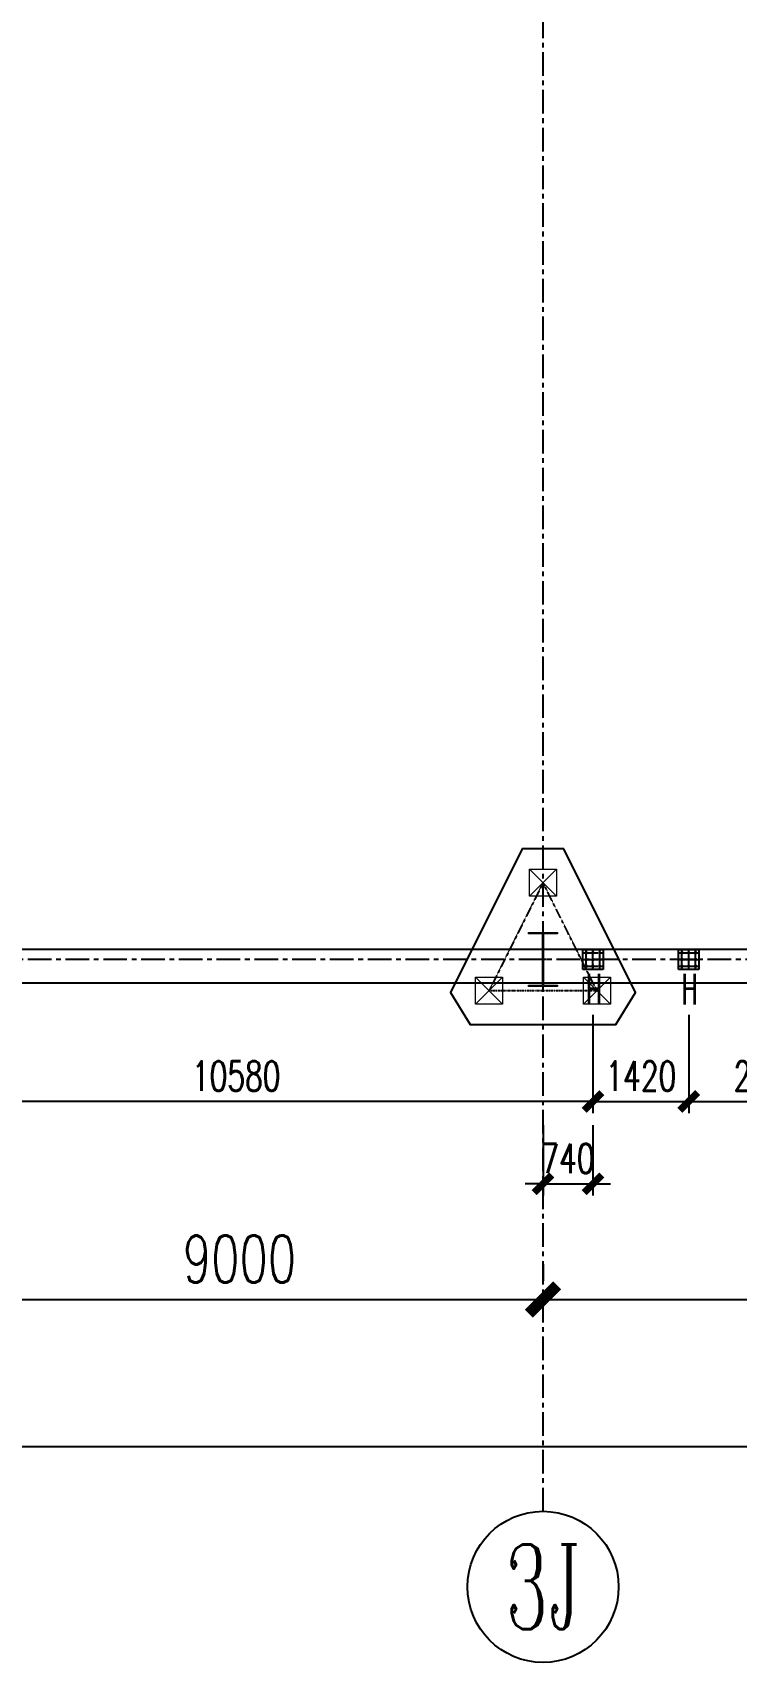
# Model space of a CAD drawing. Extents: x 782294 to 1727252, y -631030 to 17645.
# Drawn here: x 1103410 to 1113846, y -597738 to -573578 of the extents above; entities that cross this region are included whole.
import ezdxf
from ezdxf.enums import TextEntityAlignment as Align

# ---------------------------------------------------------------- set-up
doc = ezdxf.new("R2010")
doc.units = 0
doc.linetypes.add('CENTER', pattern=[2, 1.25, -0.25, 0.25, -0.25])
doc.layers.get('Defpoints').update_dxf_attribs({"color": 210})
for name, color, linetype in [('!ZN1-标注-173', 173, 'Continuous'), ('!ZN3-铝板幕墙-3', 3, 'Continuous'), ('2钢材断面', 2, 'Continuous'), ('30预埋件', 30, 'Continuous'), ('3符号', 3, 'Continuous'), ('40钢材投影', 40, 'Continuous'), ('A-AXIS-DP', 126, 'Continuous'), ('ALT_CEN-0-30', 1, 'CENTER'), ('DIM', 173, 'Continuous'), ('DOTE', 1, 'CENTER'), ('S-BKL', 4, 'Continuous'), ('S-DOTE1', 140, 'CENTER'), ('S-HATCH1-W', 252, 'Continuous'), ('结构轮廓线', 1, 'Continuous')]:
    doc.layers.add(name, color=color, linetype=linetype)
doc.layers.add('S-col', color=2, linetype='Continuous', lineweight=0)
doc.layers.add('S-zhuang', color=1, linetype='Continuous', lineweight=0)
doc.styles.add('_TCH_AXIS', font='COMPLEX', dxfattribs={"bigfont": 'GBCBIG'})
doc.styles.add('DHTEXT-1', font='romans.shx', dxfattribs={"width": 0.7, "bigfont": 'chinese.shx'})
doc.dimstyles.new('ZN175', dxfattribs={"dimscale": 175, "dimtxt": 2.5, "dimasz": 1.5, "dimexe": 1, "dimexo": 2, "dimgap": 0.9, "dimtad": 1, "dimdec": 0, "dimdsep": 46, "dimtxsty": 'DHTEXT-1', "dimblk": 'ARCHTICK', "dimcen": 2.5, "dimclrd": 173, "dimclre": 173, "dimclrt": 7, "dimazin": 2, "dimtfac": 1, "dimtdec": 0, "dimtix": 1, "dimtmove": 2, "dimatfit": 3, "dimfxl": 0, "dimtolj": 1, "dimtzin": 0, "dimarcsym": 0})
doc.dimstyles.new('ZN280', dxfattribs={"dimscale": 280, "dimtxt": 2.5, "dimasz": 1.5, "dimexe": 1, "dimexo": 2, "dimgap": 0.9, "dimtad": 1, "dimdec": 0, "dimdsep": 46, "dimtxsty": 'DHTEXT-1', "dimblk": 'ARCHTICK', "dimcen": 2.5, "dimclrd": 173, "dimclre": 173, "dimclrt": 7, "dimazin": 2, "dimtfac": 1, "dimtdec": 0, "dimtix": 1, "dimtmove": 2, "dimatfit": 3, "dimfxl": 0, "dimarcsym": 0})

# ---------------------------------------------------------------- blocks, each defined once
blk = doc.blocks.new('卓越-轴号')
blk.add_circle((0, 0), 4)
at = {"color": 0, "style": '_TCH_AXIS', "width": 1.041667, "flags": 8}
blk.add_attdef('A', text='', height=4.48, dxfattribs=at).set_placement((-2, -2.24), (2, -2.24), align=Align.FIT)
blk = doc.blocks.new('_ArchTick')
at = {"color": 0, "linetype": 'ByBlock', "const_width": 0.4}
blk.add_lwpolyline([(-0.5, -0.5), (0.5, 0.5)], dxfattribs=at)
blk = doc.blocks.new('*D1503')
at = {"layer": 'Defpoints', "color": 0, "ltscale": 2800, "transparency": 16777216}
for p in [(103000, -5042), (112000, -5042), (112000, -5075)]:
    blk.add_point(p, dxfattribs=at)
at = {"layer": 'DIM', "color": 173, "linetype": 'ByBlock', "lineweight": -2, "ltscale": 2800, "transparency": 16777216}
for p, q in [((103000, -4482), (103000, -4762)), ((112000, -4515), (112000, -4762)), ((103000, -5042), (112000, -5042))]:
    blk.add_line(p, q, dxfattribs=at)
at = {"layer": 'DIM', "color": 173, "lineweight": -2, "ltscale": 2800, "transparency": 16777216, "xscale": 420, "yscale": 420, "zscale": 420, "rotation": 180}
blk.add_blockref('_ArchTick', (103000, -5042), dxfattribs=at)
at = {"layer": 'DIM', "color": 173, "lineweight": -2, "ltscale": 2800, "transparency": 16777216, "xscale": 420, "yscale": 420, "zscale": 420}
blk.add_blockref('_ArchTick', (112000, -5042), dxfattribs=at)
at = {"layer": 'DIM', "color": 7, "ltscale": 2800, "transparency": 16777216, "insert": (107500, -4440), "char_height": 700, "attachment_point": 5, "style": 'DHTEXT-1'}
blk.add_mtext('9000', dxfattribs=at)
blk = doc.blocks.new('*D1504')
at = {"layer": 'Defpoints', "color": 0, "ltscale": 2800, "transparency": 16777216}
for p in [(121000, -5042), (112000, -5075), (121000, -5075)]:
    blk.add_point(p, dxfattribs=at)
at = {"layer": 'DIM', "color": 173, "linetype": 'ByBlock', "lineweight": -2, "ltscale": 2800, "transparency": 16777216}
for p, q in [((112000, -4515), (112000, -4762)), ((121000, -4515), (121000, -4762)), ((112000, -5042), (121000, -5042))]:
    blk.add_line(p, q, dxfattribs=at)
at = {"layer": 'DIM', "color": 173, "lineweight": -2, "ltscale": 2800, "transparency": 16777216, "xscale": 420, "yscale": 420, "zscale": 420, "rotation": 180}
blk.add_blockref('_ArchTick', (112000, -5042), dxfattribs=at)
at = {"layer": 'DIM', "color": 173, "lineweight": -2, "ltscale": 2800, "transparency": 16777216, "xscale": 420, "yscale": 420, "zscale": 420}
blk.add_blockref('_ArchTick', (121000, -5042), dxfattribs=at)
at = {"layer": 'DIM', "color": 7, "ltscale": 2800, "transparency": 16777216, "insert": (116500, -4440), "char_height": 700, "attachment_point": 5, "style": 'DHTEXT-1'}
blk.add_mtext('9000', dxfattribs=at)
blk = doc.blocks.new('*D1542')
at = {"layer": 'Defpoints', "color": 0, "ltscale": 2800, "transparency": 16777216}
for p in [(0, -6374), (184000, -6374), (0, -7223)]:
    blk.add_point(p, dxfattribs=at)
at = {"layer": 'DIM', "color": 173, "linetype": 'ByBlock', "lineweight": -2, "ltscale": 2800, "transparency": 16777216}
for p, q in [((0, -6934), (0, -7503)), ((184000, -6934), (184000, -7503)), ((184000, -7223), (0, -7223))]:
    blk.add_line(p, q, dxfattribs=at)
at = {"layer": 'DIM', "color": 173, "lineweight": -2, "ltscale": 2800, "transparency": 16777216, "xscale": 420, "yscale": 420, "zscale": 420, "rotation": 180}
blk.add_blockref('_ArchTick', (0, -7223), dxfattribs=at)
at = {"layer": 'DIM', "color": 173, "lineweight": -2, "ltscale": 2800, "transparency": 16777216, "xscale": 420, "yscale": 420, "zscale": 420}
blk.add_blockref('_ArchTick', (184000, -7223), dxfattribs=at)
at = {"layer": 'DIM', "color": 7, "ltscale": 2800, "transparency": 16777216, "insert": (92000, -6621), "char_height": 700, "attachment_point": 5, "style": 'DHTEXT-1'}
blk.add_mtext('184000', dxfattribs=at)
blk = doc.blocks.new('20250903183753')
at = {"layer": '2钢材断面'}
for p, q in [((150, 0), (-150, 0)), ((-150, 0), (-150, -300)), ((150, -300), (150, 0)), ((-150, -300), (150, -300))]:
    blk.add_line(p, q, dxfattribs=at)
at = {"layer": '40钢材投影'}
for centre, radius in [((-100, -50), 12), ((-100, -150), 12), ((-100, -250), 12), ((-100, -50), 6), ((-100, -150), 6), ((0, -50), 12), ((0, -150), 12), ((0, -250), 12), ((0, -50), 6), ((0, -150), 6), ((100, -50), 12), ((100, -150), 12), ((100, -251), 12), ((100, -50), 6), ((100, -150), 6), ((-100, -250), 6), ((0, -250), 6), ((100, -251), 6)]:
    blk.add_circle(centre, radius, dxfattribs=at)
at = {"layer": 'ALT_CEN-0-30', "ltscale": 20}
for p, q in [((-100, 0), (-100, -300)), ((0, 0), (0, -300)), ((100, 0), (100, -300)), ((-150, -50), (150, -50)), ((-150, -150), (150, -150)), ((-150, -250), (150, -250))]:
    blk.add_line(p, q, dxfattribs=at)
blk = doc.blocks.new('20250903183821')
at = {"ltscale": 50}
blk.add_blockref('20250903183753', (0, 0), dxfattribs=at)
at = {"layer": '30预埋件', "style": 'DHTEXT-1', "text_generation_flag": 6, "width": 0.55}
blk.add_attdef('B', (-105, 65), '', height=450, rotation=180, dxfattribs=at)
blk = doc.blocks.new('20250913102846')
at = {"ltscale": 500}
ref = blk.add_blockref('20250903183821', (112740, -150), dxfattribs=dict(at, xscale=-1, rotation=180))
ref.add_attrib('B', 'H', (112635, -665), dxfattribs={"layer": '30预埋件', "height": 450, "rotation": 180, "style": 'DHTEXT-1', "text_generation_flag": 6, "width": 0.55})
ref = blk.add_blockref('20250903183821', (114160, -150), dxfattribs=dict(at, xscale=-1, rotation=180))
ref.add_attrib('B', 'H', (114055, -665), dxfattribs={"layer": '30预埋件', "height": 450, "rotation": 180, "style": 'DHTEXT-1', "text_generation_flag": 6, "width": 0.55})
blk = doc.blocks.new('*D1157')
at = {"layer": 'Defpoints', "color": 0, "ltscale": 1750, "transparency": 16777216}
for p in [(1113139, -587788), (1115519, -587788), (1115519, -589422)]:
    blk.add_point(p, dxfattribs=at)
at = {"layer": 'DIM', "color": 173, "linetype": 'ByBlock', "lineweight": -2, "ltscale": 1750, "transparency": 16777216}
for p, q in [((1113139, -588138), (1113139, -589597)), ((1115519, -588138), (1115519, -589597)), ((1113139, -589422), (1115519, -589422))]:
    blk.add_line(p, q, dxfattribs=at)
at = {"layer": 'DIM', "color": 173, "lineweight": -2, "ltscale": 1750, "transparency": 16777216, "xscale": 262.5, "yscale": 262.5, "zscale": 262.5, "rotation": 180}
blk.add_blockref('_ArchTick', (1113139, -589422), dxfattribs=at)
at = {"layer": 'DIM', "color": 173, "lineweight": -2, "ltscale": 1750, "transparency": 16777216, "xscale": 262.5, "yscale": 262.5, "zscale": 262.5}
blk.add_blockref('_ArchTick', (1115519, -589422), dxfattribs=at)
at = {"layer": 'DIM', "color": 7, "ltscale": 1750, "transparency": 16777216, "insert": (1114329, -589046), "char_height": 437.5, "attachment_point": 5, "style": 'DHTEXT-1'}
blk.add_mtext('\\A1;2380', dxfattribs=at)
blk = doc.blocks.new('*D1158')
at = {"layer": 'Defpoints', "color": 0, "ltscale": 1750, "transparency": 16777216}
for p in [(1111719, -587788), (1113139, -587788), (1113139, -589422)]:
    blk.add_point(p, dxfattribs=at)
at = {"layer": 'DIM', "color": 173, "linetype": 'ByBlock', "lineweight": -2, "ltscale": 1750, "transparency": 16777216}
for p, q in [((1111719, -588138), (1111719, -589597)), ((1113139, -588138), (1113139, -589597)), ((1111719, -589422), (1113139, -589422))]:
    blk.add_line(p, q, dxfattribs=at)
at = {"layer": 'DIM', "color": 173, "lineweight": -2, "ltscale": 1750, "transparency": 16777216, "xscale": 262.5, "yscale": 262.5, "zscale": 262.5, "rotation": 180}
blk.add_blockref('_ArchTick', (1111719, -589422), dxfattribs=at)
at = {"layer": 'DIM', "color": 173, "lineweight": -2, "ltscale": 1750, "transparency": 16777216, "xscale": 262.5, "yscale": 262.5, "zscale": 262.5}
blk.add_blockref('_ArchTick', (1113139, -589422), dxfattribs=at)
at = {"layer": 'DIM', "color": 7, "ltscale": 1750, "transparency": 16777216, "insert": (1112429, -589046), "char_height": 437.5, "attachment_point": 5, "style": 'DHTEXT-1'}
blk.add_mtext('\\A1;1420', dxfattribs=at)
blk = doc.blocks.new('*D1619')
at = {"layer": 'Defpoints', "color": 0, "ltscale": 1750, "transparency": 16777216}
for p in [(1101139, -587788), (1111719, -587788), (1101139, -589422)]:
    blk.add_point(p, dxfattribs=at)
at = {"layer": 'DIM', "color": 173, "linetype": 'ByBlock', "lineweight": -2, "ltscale": 1750, "transparency": 16777216}
for p, q in [((1101139, -588138), (1101139, -589597)), ((1111719, -588138), (1111719, -589597)), ((1111719, -589422), (1101139, -589422))]:
    blk.add_line(p, q, dxfattribs=at)
at = {"layer": 'DIM', "color": 173, "lineweight": -2, "ltscale": 1750, "transparency": 16777216, "xscale": 262.5, "yscale": 262.5, "zscale": 262.5, "rotation": 180}
blk.add_blockref('_ArchTick', (1101139, -589422), dxfattribs=at)
at = {"layer": 'DIM', "color": 173, "lineweight": -2, "ltscale": 1750, "transparency": 16777216, "xscale": 262.5, "yscale": 262.5, "zscale": 262.5}
blk.add_blockref('_ArchTick', (1111719, -589422), dxfattribs=at)
at = {"layer": 'DIM', "color": 7, "ltscale": 1750, "transparency": 16777216, "insert": (1106429, -589046), "char_height": 437.5, "attachment_point": 5, "style": 'DHTEXT-1'}
blk.add_mtext('\\A1;10580', dxfattribs=at)
blk = doc.blocks.new('*D1624')
at = {"layer": '!ZN1-标注-173', "color": 173, "linetype": 'ByBlock', "lineweight": -2, "ltscale": 1750, "transparency": 16777216}
for p, q in [((1110979, -589772), (1110979, -590819)), ((1111719, -589772), (1111719, -590819)), ((1110979, -590644), (1110716, -590644)), ((1110979, -590644), (1111719, -590644)), ((1111719, -590644), (1111981, -590644))]:
    blk.add_line(p, q, dxfattribs=at)
at = {"layer": 'Defpoints', "color": 0, "ltscale": 1750, "transparency": 16777216}
for p in [(1110979, -589422), (1111719, -589422), (1111719, -590644)]:
    blk.add_point(p, dxfattribs=at)
at = {"layer": '!ZN1-标注-173', "color": 173, "lineweight": -2, "ltscale": 1750, "transparency": 16777216, "xscale": 262.5, "yscale": 262.5, "zscale": 262.5}
blk.add_blockref('_ArchTick', (1110979, -590644), dxfattribs=at)
at = {"layer": '!ZN1-标注-173', "color": 173, "lineweight": -2, "ltscale": 1750, "transparency": 16777216, "xscale": 262.5, "yscale": 262.5, "zscale": 262.5, "rotation": 180}
blk.add_blockref('_ArchTick', (1111719, -590644), dxfattribs=at)
at = {"layer": '!ZN1-标注-173', "color": 7, "ltscale": 1750, "transparency": 16777216, "insert": (1111349, -590268), "char_height": 437.5, "attachment_point": 5, "style": 'DHTEXT-1'}
blk.add_mtext('\\A1;740', dxfattribs=at)
blk = doc.blocks.new('S-ZHUANG-400')
at = {"layer": 'S-zhuang'}
for p, q in [((200, -200), (-200, 200)), ((-200, -200), (200, 200))]:
    blk.add_line(p, q, dxfattribs=at)
blk.add_lwpolyline([(-200, 200), (200, 200), (200, -200), (-200, -200)], close=True, dxfattribs=at)
blk = doc.blocks.new('CT3')
at = {"layer": 'S-DOTE1', "ltscale": 0.25}
for p, q in [((-101758, -257494), (-101758, -257614)), ((-101698, -257554), (-101818, -257554))]:
    blk.add_line(p, q, dxfattribs=at)
at = {"layer": 'S-DOTE1', "linetype": 'CENTER', "ltscale": 0.25}
blk.add_lwpolyline([(-100958, -258016), (-101758, -256416), (-102558, -258016)], close=True, dxfattribs=at)
at = {"layer": 'S-HATCH1-W'}
blk.add_lwpolyline([(-101449, -255916), (-102067, -255916), (-103130, -258042), (-102837, -258516), (-100680, -258516), (-100387, -258042)], close=True, dxfattribs=at)
at = {"layer": 'S-zhuang', "rotation": 90}
for p in [(-101758, -256416), (-102558, -258016), (-100958, -258016)]:
    blk.add_blockref('S-ZHUANG-400', p, dxfattribs=at)
blk = doc.blocks.new('A$C46867589')
at = {"layer": 'S-BKL'}
blk.add_line((184450, -350), (-550, -350), dxfattribs=at)
blk.add_lwpolyline([(184050, 51750), (184050, 150), (-150, 150)], dxfattribs=at)
at = {"layer": 'S-col'}
blk.add_lwpolyline([(111785, 400), (112215, 400), (112215, 382), (112006, 382), (112006, -382), (112215, -382), (112215, -400), (111785, -400), (111785, -382), (111994, -382), (111994, 382), (111785, 382)], close=True, dxfattribs=at)
at = {"layer": 'S-zhuang'}
blk.add_blockref('CT3', (213758, 257554), dxfattribs=at)
blk = doc.blocks.new('20250821100720')
at = {"layer": 'DOTE', "ltscale": 280}
for p, q in [((112000, -8180), (112000, 83777.4)), ((195431, 0), (-7455.8, 0))]:
    blk.add_line(p, q, dxfattribs=at)
at = {"layer": '3符号', "color": 7}
ref = blk.add_blockref('卓越-轴号', (112000, -9300), dxfattribs=dict(at, xscale=280, yscale=280, zscale=280))
ref.add_attrib('A', '3J', dxfattribs={"layer": '0', "color": 0, "height": 1254.4, "style": '_TCH_AXIS', "width": 0.625}).set_placement((111440, -9927.2), (112560, -9927.2), align=Align.FIT)
at = {"layer": 'DIM', "ltscale": 2800}
for base, p1, p2, picture, middle in [((112000, -5042.5), (103000, -5042.5), (112000, -5075), '*D1503', (107500, -4440.5)), ((121000, -5042.5), (112000, -5075), (121000, -5075), '*D1504', (116500, -4440.5))]:
    dim = blk.add_linear_dim(base=base, p1=p1, p2=p2, angle=180, dimstyle='ZN280', dxfattribs=at)
    dim.commit()
    dim.dimension.update_dxf_attribs({"geometry": picture, "text_midpoint": middle})
dim = blk.add_aligned_dim(p1=(184000, -6373.5), p2=(0, -6373.5), distance=849.5, dimstyle='ZN280', dxfattribs=at)
dim.commit()
dim.dimension.update_dxf_attribs({"geometry": '*D1542', "text_midpoint": (92000, -6621)})

msp = doc.modelspace()

# ---------------------------------------------------------------- block references
at = {"layer": '!ZN3-铝板幕墙-3', "ltscale": 1750}
msp.add_blockref('A$C46867589', (998978.7, -587318.4), dxfattribs=at)
at = {"layer": 'A-AXIS-DP', "ltscale": 2800}
msp.add_blockref('20250821100720', (998978.7, -587318.4), dxfattribs=at)
at = {"layer": '结构轮廓线', "ltscale": 500}
msp.add_blockref('20250913102846', (998978.7, -587318.4), dxfattribs=at)

# ---------------------------------------------------------------- dimensions: what is measured, and where the dimension line sits
at = {"layer": '!ZN1-标注-173', "ltscale": 1750}
dim = msp.add_linear_dim(base=(1111718.7, -590644.1), p1=(1110978.7, -589422.4), p2=(1111718.7, -589422.4), dimstyle='ZN175', dxfattribs=at)
dim.commit()
dim.dimension.update_dxf_attribs({"geometry": '*D1624', "text_midpoint": (1111348.7, -590267.9)})
at = {"layer": 'DIM', "ltscale": 1750}
for base, p1, p2, picture, middle in [((1101138.7, -589422.4), (1111718.7, -587788.5), (1101138.7, -587788.5), '*D1619', (1106428.7, -589046.2)), ((1113138.7, -589422.4), (1111718.7, -587788.5), (1113138.7, -587788.5), '*D1158', (1112428.7, -589046.2)), ((1115518.7, -589422.4), (1113138.7, -587788.5), (1115518.7, -587788.5), '*D1157', (1114328.7, -589046.2))]:
    dim = msp.add_linear_dim(base=base, p1=p1, p2=p2, dimstyle='ZN175', dxfattribs=at)
    dim.commit()
    dim.dimension.update_dxf_attribs({"geometry": picture, "text_midpoint": middle})

doc.saveas('drawing.dxf')
